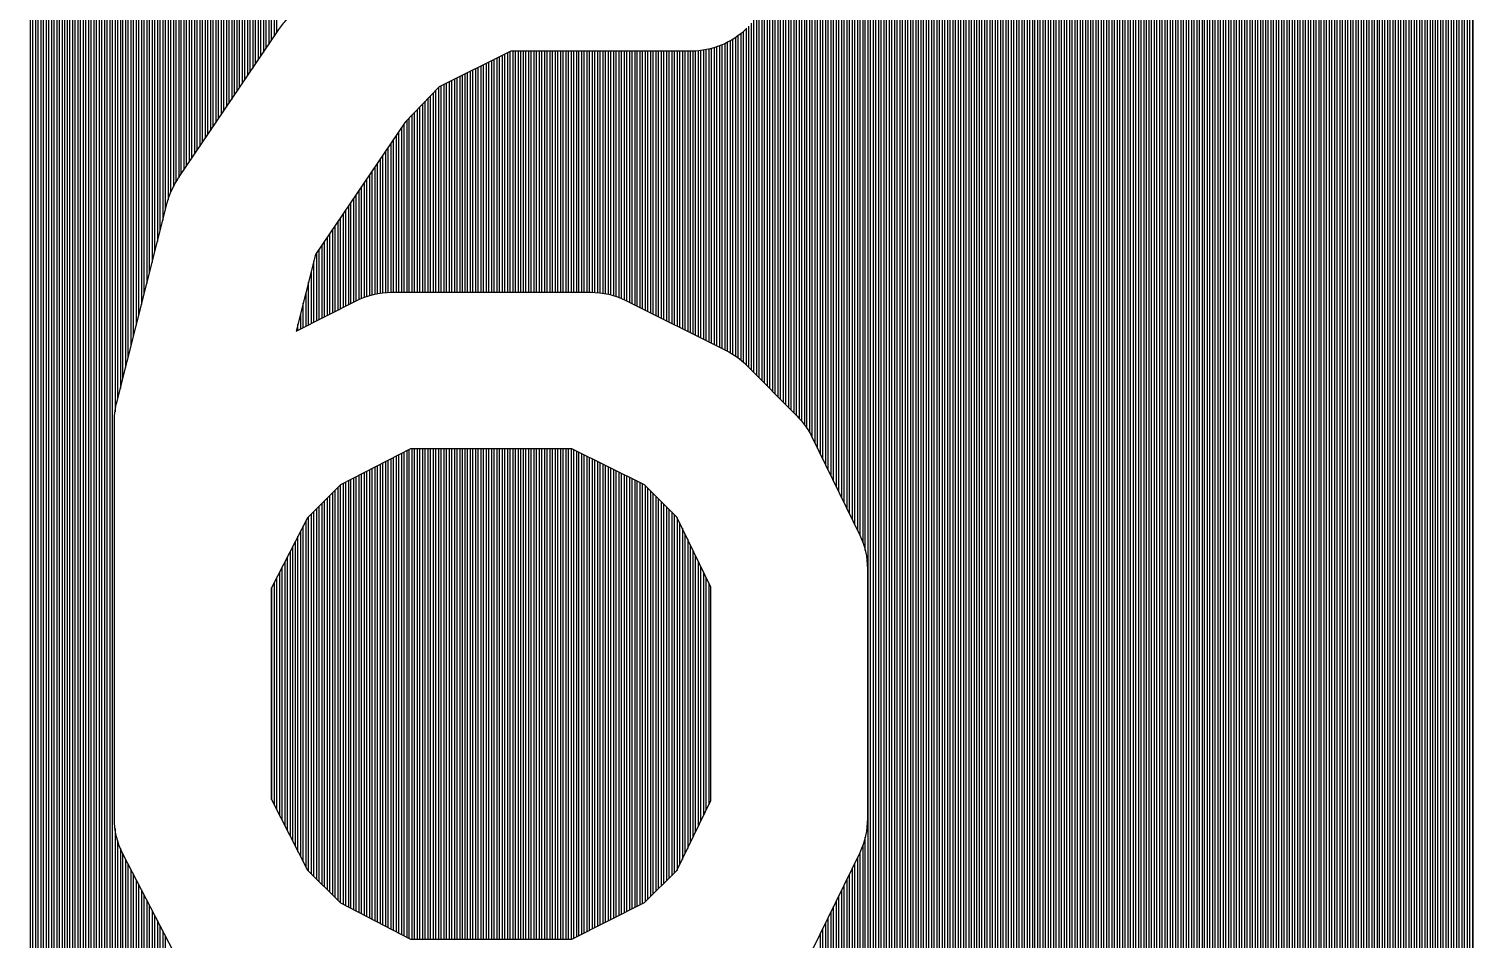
# Model space of a CAD drawing. Extents: x 0 to 12.1, y -9.4 to 0.1.
# Drawn here: x 1.394 to 2.777, y -8.842 to -7.97 of the extents above; entities that cross this region are included whole.
import ezdxf

# ---------------------------------------------------------------- set-up
doc = ezdxf.new("R2010")
doc.units = 0
doc.layers.get('0').update_dxf_attribs({"linetype": 'CONTINUOUS'})
doc.layers.add('Layer_1', color=7, linetype='CONTINUOUS')

msp = doc.modelspace()

# ---------------------------------------------------------------- linework, layer by layer
at = {"color": 7}
for points in [[(0.013095, 0.064725), (0.013095, -9.405507), (2.777273, -9.405507), (2.777273, 0.064725)], [(1.759245, -8.372496), (1.692067, -8.407118), (1.66054, -8.43864), (1.62592, -8.50582), (1.62592, -8.708391), (1.66054, -8.776087), (1.692067, -8.807611), (1.759245, -8.842234), (1.913758, -8.842234), (1.983522, -8.807095), (2.014528, -8.776602), (2.047083, -8.709427), (2.047083, -8.505302), (2.014528, -8.438124), (1.983522, -8.407118), (1.913758, -8.372496)]]:
    msp.add_lwpolyline(points, close=True, dxfattribs=at)
for points in [[(1.537035, -8.113078), (1.633154, -7.970967)], [(2.027962, -7.99164), (1.855361, -7.99164), (1.786634, -8.025745), (1.754076, -8.059852), (1.668292, -8.186461), (1.649689, -8.259839), (1.707053, -8.230901)], [(1.478125, -8.327019), (1.526182, -8.136852)], [(1.741157, -8.222636), (1.931846, -8.222636)], [(1.965435, -8.230385), (2.061551, -8.278442)], [(2.08119, -8.292397), (2.129247, -8.340972)], [(1.475542, -8.487217), (1.475542, -8.345622)], [(2.143717, -8.361124), (2.189709, -8.455178)], [(1.475542, -8.726478), (1.475542, -8.488249)], [(2.196946, -8.487733), (2.196946, -8.726478)], [(1.532385, -8.854636), (1.483809, -8.761101)], [(2.189709, -8.759551), (2.143717, -8.853603)]]:
    msp.add_lwpolyline(points, dxfattribs=at)
for points in [[(1.633154, -7.970967), (1.63546, -7.967484), (1.638053, -7.964201), (1.640906, -7.96115)], [(2.081444, -7.969674), (2.067269, -7.98385), (2.048009, -7.99176), (2.027962, -7.99164)], [(1.526182, -8.136852), (1.528381, -8.128353), (1.532054, -8.120306), (1.537035, -8.113078)], [(1.707053, -8.230901), (1.717608, -8.225488), (1.729296, -8.222655), (1.741157, -8.222636)], [(1.931846, -8.222636), (1.943492, -8.222576), (1.954992, -8.225229), (1.965435, -8.230385)], [(2.061551, -8.278442), (2.068806, -8.282005), (2.075438, -8.286717), (2.08119, -8.292397)], [(1.475542, -8.345622), (1.47562, -8.339338), (1.476488, -8.333088), (1.478125, -8.327019)], [(2.129247, -8.340972), (2.135156, -8.346839), (2.140046, -8.35365), (2.143717, -8.361124)], [(2.189709, -8.455178), (2.194534, -8.465349), (2.197007, -8.476476), (2.196946, -8.487733)], [(1.475542, -8.488249), (1.475539, -8.487905), (1.475539, -8.487561), (1.475542, -8.487217)], [(1.483809, -8.761101), (1.478315, -8.750391), (1.47548, -8.738515), (1.475542, -8.726478)], [(2.196946, -8.726478), (2.197086, -8.73791), (2.19461, -8.749223), (2.189709, -8.759551)]]:
    msp.add_open_spline(points, degree=3, dxfattribs=at)
at = {"layer": 'Layer_1', "color": 4}
for points in [[(1.394855, 0.064725), (1.394855, -9.405495), (1.394855, -9.405495), (1.397395, -9.405495), (1.397395, -9.405495), (1.397395, 0.064725)], [(1.399935, 0.064725), (1.399935, -9.405495), (1.399935, -9.405495), (1.402475, -9.405495), (1.402475, -9.405495), (1.402475, 0.064725)], [(1.405015, 0.064725), (1.405015, -9.405495), (1.405015, -9.405495), (1.407555, -9.405495), (1.407555, -9.405495), (1.407555, 0.064725)], [(1.410095, 0.064725), (1.410095, -9.405495), (1.410095, -9.405495), (1.412635, -9.405495), (1.412635, -9.405495), (1.412635, 0.064725)], [(1.415175, 0.064725), (1.415175, -9.405495), (1.415175, -9.405495), (1.417715, -9.405495), (1.417715, -9.405495), (1.417715, 0.064725)], [(1.420255, 0.064725), (1.420255, -9.405495), (1.420255, -9.405495), (1.422795, -9.405495), (1.422795, -9.405495), (1.422795, 0.064725)], [(1.425335, 0.064725), (1.425335, -9.405495), (1.425335, -9.405495), (1.427875, -9.405495), (1.427875, -9.405495), (1.427875, 0.064725)], [(2.243216, -3.601564), (2.243216, -9.405495), (2.243216, -9.405495), (2.245756, -9.405495), (2.245756, -9.405495), (2.245756, 0.064725)], [(2.248296, 0.064725), (2.248296, -9.405495), (2.248296, -9.405495), (2.250836, -9.405495), (2.250836, -9.405495), (2.250836, 0.064725)], [(2.253376, 0.064725), (2.253376, -9.405495), (2.253376, -9.405495), (2.255916, -9.405495), (2.255916, -9.405495), (2.255916, 0.064725)], [(2.258456, 0.064725), (2.258456, -9.405495), (2.258456, -9.405495), (2.260996, -9.405495), (2.260996, -9.405495), (2.260996, 0.064725)], [(2.263536, 0.064725), (2.263536, -9.405495), (2.263536, -9.405495), (2.266076, -9.405495), (2.266076, -9.405495), (2.266076, 0.064725)], [(2.268616, 0.064725), (2.268616, -9.405495), (2.268616, -9.405495), (2.271156, -9.405495), (2.271156, -9.405495), (2.271156, 0.064725)], [(2.273696, 0.064725), (2.273696, -9.405495), (2.273696, -9.405495), (2.276236, -9.405495), (2.276236, -9.405495), (2.276236, 0.064725)], [(2.278776, 0.064725), (2.278776, -9.405495), (2.278776, -9.405495), (2.281316, -9.405495), (2.281316, -9.405495), (2.281316, 0.064725)], [(2.283856, 0.064725), (2.283856, -9.405495), (2.283856, -9.405495), (2.286396, -9.405495), (2.286396, -9.405495), (2.286396, 0.064725)], [(2.288936, 0.064725), (2.288936, -9.405495), (2.288936, -9.405495), (2.291476, -9.405495), (2.291476, -9.405495), (2.291476, 0.064725)], [(2.294016, 0.064725), (2.294016, -9.405495), (2.294016, -9.405495), (2.296556, -9.405495), (2.296556, -9.405495), (2.296556, 0.064725)], [(2.299096, 0.064725), (2.299096, -9.405495), (2.299096, -9.405495), (2.301636, -9.405495), (2.301636, -9.405495), (2.301636, 0.064725)], [(2.304176, 0.064725), (2.304176, -9.405495), (2.304176, -9.405495), (2.306716, -9.405495), (2.306716, -9.405495), (2.306716, 0.064725)], [(2.309256, 0.064725), (2.309256, -9.405495), (2.309256, -9.405495), (2.311796, -9.405495), (2.311796, -9.405495), (2.311796, 0.064725)], [(2.314336, 0.064725), (2.314336, -9.405495), (2.314336, -9.405495), (2.316876, -9.405495), (2.316876, -9.405495), (2.316876, 0.064725)], [(2.319416, 0.064725), (2.319416, -9.405495), (2.319416, -9.405495), (2.321956, -9.405495), (2.321956, -9.405495), (2.321956, 0.064725)], [(2.324496, 0.064725), (2.324496, -9.405495), (2.324496, -9.405495), (2.327036, -9.405495), (2.327036, -9.405495), (2.327036, 0.064725)], [(2.329576, 0.064725), (2.329576, -9.405495), (2.329576, -9.405495), (2.332116, -9.405495), (2.332116, -9.405495), (2.332116, 0.064725)], [(2.334656, 0.064725), (2.334656, -9.405495), (2.334656, -9.405495), (2.337196, -9.405495), (2.337196, -9.405495), (2.337196, 0.064725)], [(2.339736, 0.064725), (2.339736, -9.405495), (2.339736, -9.405495), (2.342276, -9.405495), (2.342276, -9.405495), (2.342276, 0.064725)], [(2.344816, 0.064725), (2.344816, -9.405495), (2.344816, -9.405495), (2.347356, -9.405495), (2.347356, -9.405495), (2.347356, 0.064725)], [(2.349896, 0.064725), (2.349896, -9.405495), (2.349896, -9.405495), (2.352436, -9.405495), (2.352436, -9.405495), (2.352436, 0.064725)], [(2.354976, 0.064725), (2.354976, -9.405495), (2.354976, -9.405495), (2.357516, -9.405495), (2.357516, -9.405495), (2.357516, 0.064725)], [(2.360056, 0.064725), (2.360056, -9.405495), (2.360056, -9.405495), (2.362596, -9.405495), (2.362596, -9.405495), (2.362596, 0.064725)], [(2.365136, 0.064725), (2.365136, -9.405495), (2.365136, -9.405495), (2.367676, -9.405495), (2.367676, -9.405495), (2.367676, 0.064725)], [(2.370216, 0.064725), (2.370216, -9.405495), (2.370216, -9.405495), (2.372756, -9.405495), (2.372756, -9.405495), (2.372756, 0.064725)], [(2.375296, 0.064725), (2.375296, -9.405495), (2.375296, -9.405495), (2.377836, -9.405495), (2.377836, -9.405495), (2.377836, 0.064725)], [(2.380376, 0.064725), (2.380376, -9.405495), (2.380376, -9.405495), (2.382916, -9.405495), (2.382916, -9.405495), (2.382916, 0.064725)], [(2.385456, 0.064725), (2.385456, -9.405495), (2.385456, -9.405495), (2.387996, -9.405495), (2.387996, -9.405495), (2.387996, 0.064725)], [(2.390536, 0.064725), (2.390536, -9.405495), (2.390536, -9.405495), (2.393076, -9.405495), (2.393076, -9.405495), (2.393076, 0.064725)], [(2.395616, 0.064725), (2.395616, -9.405495), (2.395616, -9.405495), (2.398156, -9.405495), (2.398156, -9.405495), (2.398156, 0.064725)], [(2.400696, 0.064725), (2.400696, -9.405495), (2.400696, -9.405495), (2.403236, -9.405495), (2.403236, -9.405495), (2.403236, 0.064725)], [(2.405776, 0.064725), (2.405776, -9.405495), (2.405776, -9.405495), (2.408316, -9.405495), (2.408316, -9.405495), (2.408316, 0.064725)], [(2.410856, 0.064725), (2.410856, -9.405495), (2.410856, -9.405495), (2.413396, -9.405495), (2.413396, -9.405495), (2.413396, 0.064725)], [(2.415936, 0.064725), (2.415936, -9.405495), (2.415936, -9.405495), (2.418476, -9.405495), (2.418476, -9.405495), (2.418476, 0.064725)], [(2.421016, 0.064725), (2.421016, -9.405495), (2.421016, -9.405495), (2.423556, -9.405495), (2.423556, -9.405495), (2.423556, 0.064725)], [(2.426096, 0.064725), (2.426096, -9.405495), (2.426096, -9.405495), (2.428636, -9.405495), (2.428636, -9.405495), (2.428636, 0.064725)], [(2.431176, 0.064725), (2.431176, -9.405495), (2.431176, -9.405495), (2.433716, -9.405495), (2.433716, -9.405495), (2.433716, 0.064725)], [(2.436256, 0.064725), (2.436256, -9.405495), (2.436256, -9.405495), (2.438796, -9.405495), (2.438796, -9.405495), (2.438796, 0.064725)], [(2.441336, 0.064725), (2.441336, -9.405495), (2.441336, -9.405495), (2.443876, -9.405495), (2.443876, -9.405495), (2.443876, 0.064725)], [(2.446416, 0.064725), (2.446416, -9.405495), (2.446416, -9.405495), (2.448956, -9.405495), (2.448956, -9.405495), (2.448956, 0.064725)], [(2.451496, 0.064725), (2.451496, -9.405495), (2.451496, -9.405495), (2.454036, -9.405495), (2.454036, -9.405495), (2.454036, 0.064725)], [(2.456576, 0.064725), (2.456576, -9.405495), (2.456576, -9.405495), (2.459116, -9.405495), (2.459116, -9.405495), (2.459116, 0.064725)], [(2.461656, 0.064725), (2.461656, -9.405495), (2.461656, -9.405495), (2.464196, -9.405495), (2.464196, -9.405495), (2.464196, 0.064725)], [(2.466736, 0.064725), (2.466736, -9.405495), (2.466736, -9.405495), (2.469276, -9.405495), (2.469276, -9.405495), (2.469276, 0.064725)], [(2.471816, 0.064725), (2.471816, -9.405495), (2.471816, -9.405495), (2.474356, -9.405495), (2.474356, -9.405495), (2.474356, 0.064725)], [(2.476896, 0.064725), (2.476896, -9.405495), (2.476896, -9.405495), (2.479436, -9.405495), (2.479436, -9.405495), (2.479436, 0.064725)], [(2.481976, 0.064725), (2.481976, -9.405495), (2.481976, -9.405495), (2.484516, -9.405495), (2.484516, -9.405495), (2.484516, 0.064725)], [(2.487056, 0.064725), (2.487056, -9.405495), (2.487056, -9.405495), (2.489596, -9.405495), (2.489596, -9.405495), (2.489596, 0.064725)], [(2.492136, 0.064725), (2.492136, -9.405495), (2.492136, -9.405495), (2.494676, -9.405495), (2.494676, -9.405495), (2.494676, 0.064725)], [(2.497216, 0.064725), (2.497216, -9.405495), (2.497216, -9.405495), (2.499756, -9.405495), (2.499756, -9.405495), (2.499756, 0.064725)], [(2.502296, 0.064725), (2.502296, -9.405495), (2.502296, -9.405495), (2.504836, -9.405495), (2.504836, -9.405495), (2.504836, 0.064725)], [(2.507376, 0.064725), (2.507376, -9.405495), (2.507376, -9.405495), (2.509916, -9.405495), (2.509916, -9.405495), (2.509916, 0.064725)], [(2.512456, 0.064725), (2.512456, -9.405495), (2.512456, -9.405495), (2.514996, -9.405495), (2.514996, -9.405495), (2.514996, 0.064725)], [(2.517536, 0.064725), (2.517536, -9.405495), (2.517536, -9.405495), (2.520076, -9.405495), (2.520076, -9.405495), (2.520076, 0.064725)], [(2.522616, 0.064725), (2.522616, -9.405495), (2.522616, -9.405495), (2.525156, -9.405495), (2.525156, -9.405495), (2.525156, 0.064725)], [(2.527696, 0.064725), (2.527696, -9.405495), (2.527696, -9.405495), (2.530236, -9.405495), (2.530236, -9.405495), (2.530236, 0.064725)], [(2.532776, 0.064725), (2.532776, -9.405495), (2.532776, -9.405495), (2.535316, -9.405495), (2.535316, -9.405495), (2.535316, 0.064725)], [(2.537856, 0.064725), (2.537856, -9.405495), (2.537856, -9.405495), (2.540409, -9.405495), (2.540409, -9.405495), (2.540409, 0.064725)], [(2.542949, 0.064725), (2.542949, -9.405495), (2.542949, -9.405495), (2.545489, -9.405495), (2.545489, -9.405495), (2.545489, 0.064725)], [(2.548029, 0.064725), (2.548029, -9.405495), (2.548029, -9.405495), (2.550569, -9.405495), (2.550569, -9.405495), (2.550569, 0.064725)], [(2.553109, 0.064725), (2.553109, -9.405495), (2.553109, -9.405495), (2.555649, -9.405495), (2.555649, -9.405495), (2.555649, 0.064725)], [(2.558189, 0.064725), (2.558189, -9.405495), (2.558189, -9.405495), (2.560729, -9.405495), (2.560729, -9.405495), (2.560729, 0.064725)], [(2.563269, 0.064725), (2.563269, -9.405495), (2.563269, -9.405495), (2.565809, -9.405495), (2.565809, -9.405495), (2.565809, 0.064725)], [(2.568349, 0.064725), (2.568349, -9.405495), (2.568349, -9.405495), (2.570889, -9.405495), (2.570889, -9.405495), (2.570889, 0.064725)], [(2.573429, 0.064725), (2.573429, -9.405495), (2.573429, -9.405495), (2.575969, -9.405495), (2.575969, -9.405495), (2.575969, 0.064725)], [(2.578509, 0.064725), (2.578509, -9.405495), (2.578509, -9.405495), (2.581049, -9.405495), (2.581049, -9.405495), (2.581049, 0.064725)], [(2.583589, 0.064725), (2.583589, -9.405495), (2.583589, -9.405495), (2.586129, -9.405495), (2.586129, -9.405495), (2.586129, 0.064725)], [(2.588669, 0.064725), (2.588669, -9.405495), (2.588669, -9.405495), (2.591209, -9.405495), (2.591209, -9.405495), (2.591209, 0.064725)], [(2.593749, 0.064725), (2.593749, -9.405495), (2.593749, -9.405495), (2.596289, -9.405495), (2.596289, -9.405495), (2.596289, 0.064725)], [(2.598829, 0.064725), (2.598829, -9.405495), (2.598829, -9.405495), (2.601369, -9.405495), (2.601369, -9.405495), (2.601369, 0.064725)], [(2.603909, 0.064725), (2.603909, -9.405495), (2.603909, -9.405495), (2.606449, -9.405495), (2.606449, -9.405495), (2.606449, 0.064725)], [(2.608989, 0.064725), (2.608989, -9.405495), (2.608989, -9.405495), (2.611529, -9.405495), (2.611529, -9.405495), (2.611529, 0.064725)], [(2.614069, 0.064725), (2.614069, -9.405495), (2.614069, -9.405495), (2.616609, -9.405495), (2.616609, -9.405495), (2.616609, 0.064725)], [(2.619149, 0.064725), (2.619149, -9.405495), (2.619149, -9.405495), (2.621689, -9.405495), (2.621689, -9.405495), (2.621689, 0.064725)], [(2.624229, 0.064725), (2.624229, -9.405495), (2.624229, -9.405495), (2.626769, -9.405495), (2.626769, -9.405495), (2.626769, 0.064725)], [(2.629309, 0.064725), (2.629309, -9.405495), (2.629309, -9.405495), (2.631849, -9.405495), (2.631849, -9.405495), (2.631849, 0.064725)], [(2.634389, 0.064725), (2.634389, -9.405495), (2.634389, -9.405495), (2.636929, -9.405495), (2.636929, -9.405495), (2.636929, 0.064725)], [(2.639469, 0.064725), (2.639469, -9.405495), (2.639469, -9.405495), (2.642009, -9.405495), (2.642009, -9.405495), (2.642009, 0.064725)], [(2.644549, 0.064725), (2.644549, -9.405495), (2.644549, -9.405495), (2.647089, -9.405495), (2.647089, -9.405495), (2.647089, 0.064725)], [(2.649629, 0.064725), (2.649629, -9.405495), (2.649629, -9.405495), (2.652169, -9.405495), (2.652169, -9.405495), (2.652169, 0.064725)], [(2.654709, 0.064725), (2.654709, -9.405495), (2.654709, -9.405495), (2.657249, -9.405495), (2.657249, -9.405495), (2.657249, 0.064725)], [(2.659789, 0.064725), (2.659789, -9.405495), (2.659789, -9.405495), (2.662329, -9.405495), (2.662329, -9.405495), (2.662329, 0.064725)], [(2.664869, 0.064725), (2.664869, -9.405495), (2.664869, -9.405495), (2.667409, -9.405495), (2.667409, -9.405495), (2.667409, 0.064725)], [(2.669949, 0.064725), (2.669949, -9.405495), (2.669949, -9.405495), (2.672489, -9.405495), (2.672489, -9.405495), (2.672489, 0.064725)], [(2.675029, 0.064725), (2.675029, -9.405495), (2.675029, -9.405495), (2.677569, -9.405495), (2.677569, -9.405495), (2.677569, 0.064725)], [(2.680109, 0.064725), (2.680109, -9.405495), (2.680109, -9.405495), (2.682649, -9.405495), (2.682649, -9.405495), (2.682649, 0.064725)], [(2.685189, 0.064725), (2.685189, -9.405495), (2.685189, -9.405495), (2.687729, -9.405495), (2.687729, -9.405495), (2.687729, 0.064725)], [(2.690269, 0.064725), (2.690269, -9.405495), (2.690269, -9.405495), (2.692809, -9.405495), (2.692809, -9.405495), (2.692809, 0.064725)], [(2.695349, 0.064725), (2.695349, -9.405495), (2.695349, -9.405495), (2.697889, -9.405495), (2.697889, -9.405495), (2.697889, 0.064725)], [(2.700429, 0.064725), (2.700429, -9.405495), (2.700429, -9.405495), (2.702969, -9.405495), (2.702969, -9.405495), (2.702969, 0.064725)], [(2.705509, 0.064725), (2.705509, -9.405495), (2.705509, -9.405495), (2.708049, -9.405495), (2.708049, -9.405495), (2.708049, 0.064725)], [(2.710589, 0.064725), (2.710589, -9.405495), (2.710589, -9.405495), (2.713129, -9.405495), (2.713129, -9.405495), (2.713129, 0.064725)], [(2.715669, 0.064725), (2.715669, -9.405495), (2.715669, -9.405495), (2.718209, -9.405495), (2.718209, -9.405495), (2.718209, 0.064725)], [(2.720749, 0.064725), (2.720749, -9.405495), (2.720749, -9.405495), (2.723289, -9.405495), (2.723289, -9.405495), (2.723289, 0.064725)], [(2.725829, 0.064725), (2.725829, -9.405495), (2.725829, -9.405495), (2.728369, -9.405495), (2.728369, -9.405495), (2.728369, 0.064725)], [(2.730909, 0.064725), (2.730909, -9.405495), (2.730909, -9.405495), (2.733449, -9.405495), (2.733449, -9.405495), (2.733449, 0.064725)], [(2.735989, 0.064725), (2.735989, -9.405495), (2.735989, -9.405495), (2.738529, -9.405495), (2.738529, -9.405495), (2.738529, 0.064725)], [(2.741069, 0.064725), (2.741069, -9.405495), (2.741069, -9.405495), (2.743609, -9.405495), (2.743609, -9.405495), (2.743609, 0.064725)], [(2.746149, 0.064725), (2.746149, -9.405495), (2.746149, -9.405495), (2.748689, -9.405495), (2.748689, -9.405495), (2.748689, 0.064725)], [(2.751229, 0.064725), (2.751229, -9.405495), (2.751229, -9.405495), (2.753769, -9.405495), (2.753769, -9.405495), (2.753769, 0.064725)], [(2.756309, 0.064725), (2.756309, -9.405495), (2.756309, -9.405495), (2.758849, -9.405495), (2.758849, -9.405495), (2.758849, 0.064725)], [(2.761389, 0.064725), (2.761389, -9.405495), (2.761389, -9.405495), (2.763929, -9.405495), (2.763929, -9.405495), (2.763929, 0.064725)], [(2.766469, 0.064725), (2.766469, -9.405495), (2.766469, -9.405495), (2.769009, -9.405495), (2.769009, -9.405495), (2.769009, 0.064725)], [(2.771549, 0.064725), (2.771549, -9.405495), (2.771549, -9.405495), (2.774089, -9.405495), (2.774089, -9.405495), (2.774089, 0.064725)], [(2.776629, 0.064725), (2.776629, -9.405495), (2.776629, -9.405495), (2.777264, -9.405495), (2.777264, -9.405495)], [(1.430415, -0.423093), (1.430415, -9.405495), (1.430415, -9.405495), (1.432955, -9.405495), (1.432955, -9.405495), (1.432955, -0.436487)], [(1.435495, -0.443868), (1.435495, -9.405495), (1.435495, -9.405495), (1.438035, -9.405495), (1.438035, -9.405495), (1.438035, -0.449479)], [(1.440575, -0.454109), (1.440575, -9.405495), (1.440575, -9.405495), (1.443115, -9.405495), (1.443115, -9.405495), (1.443115, -0.458084)], [(1.445655, -0.46158), (1.445655, -9.405495), (1.445655, -9.405495), (1.448195, -9.405495), (1.448195, -9.405495), (1.448195, -0.464696)], [(1.450735, -0.4675), (1.450735, -9.405495), (1.450735, -9.405495), (1.453275, -9.405495), (1.453275, -9.405495), (1.453275, -1.377007)], [(1.455815, -1.379547), (1.455815, -9.405495), (1.455815, -9.405495), (1.458355, -9.405495), (1.458355, -9.405495), (1.458355, -1.382087)], [(1.460895, -1.384627), (1.460895, -9.405495), (1.460895, -9.405495), (1.463435, -9.405495), (1.463435, -9.405495), (1.463435, -1.387167)], [(1.465975, -1.389707), (1.465975, -9.405495), (1.465975, -9.405495), (1.468515, -9.405495), (1.468515, -9.405495), (1.468515, -1.392247)], [(1.471055, -1.394787), (1.471055, -9.405495), (1.471055, -9.405495), (1.473595, -9.405495), (1.473595, -9.405495), (1.473595, -1.397327)], [(2.238136, -3.615534), (2.238136, -9.405495), (2.238136, -9.405495), (2.240676, -9.405495), (2.240676, -9.405495), (2.240676, -3.609616)], [(2.233056, -3.624475), (2.233056, -9.405495), (2.233056, -9.405495), (2.235596, -9.405495), (2.235596, -9.405495), (2.235596, -3.62036)], [(2.222896, -3.636717), (2.222896, -9.405495), (2.222896, -9.405495), (2.225436, -9.405495), (2.225436, -9.405495), (2.225436, -3.634127)], [(2.227976, -3.631256), (2.227976, -9.405495), (2.227976, -9.405495), (2.230516, -9.405495), (2.230516, -9.405495), (2.230516, -3.628056)], [(2.197496, -3.65305), (2.197496, -9.405495), (2.197496, -9.405495), (2.200036, -9.405495), (2.200036, -9.405495), (2.200036, -3.652008)], [(2.202576, -3.650865), (2.202576, -9.405495), (2.202576, -9.405495), (2.205116, -9.405495), (2.205116, -9.405495), (2.205116, -3.649621)], [(2.207656, -3.648224), (2.207656, -9.405495), (2.207656, -9.405495), (2.210196, -9.405495), (2.210196, -9.405495), (2.210196, -3.6467)], [(2.212736, -3.645049), (2.212736, -9.405495), (2.212736, -9.405495), (2.215276, -9.405495), (2.215276, -9.405495), (2.215276, -3.643245)], [(2.217816, -3.641264), (2.217816, -9.405495), (2.217816, -9.405495), (2.220356, -9.405495), (2.220356, -9.405495), (2.220356, -3.639105)], [(2.192416, -6.253479), (2.192416, -8.461656)], [(2.194956, -8.470165), (2.194956, -6.24497)], [(2.187336, -6.264807), (2.187336, -8.450327)], [(2.189876, -8.455534), (2.189876, -6.2596)], [(2.179716, -8.434732), (2.179716, -6.280403)], [(2.182256, -6.275196), (2.182256, -8.439939)], [(2.184796, -8.44512), (2.184796, -6.270014)], [(2.174636, -8.424343), (2.174636, -6.290792)], [(2.177176, -6.285585), (2.177176, -8.42955)], [(2.167016, -6.306362), (2.167016, -8.408773)], [(2.169556, -8.413954), (2.169556, -6.30118)], [(2.172096, -6.295973), (2.172096, -8.419161)], [(2.159396, -8.393177), (2.159396, -6.321957)], [(2.161936, -6.31675), (2.161936, -8.398384)], [(2.164476, -8.403566), (2.164476, -6.311569)], [(1.476135, -6.327647), (1.476135, -8.337094)], [(2.154316, -8.382789), (2.154316, -6.332346)], [(2.156856, -6.327139), (2.156856, -8.387996)], [(1.478675, -8.324851), (1.478675, -6.341617)], [(1.481215, -6.349085), (1.481215, -8.314793)], [(2.146696, -6.347916), (2.146696, -8.367218)], [(2.149236, -8.3724), (2.149236, -6.342735)], [(2.151776, -6.337528), (2.151776, -8.377607)], [(1.483755, -8.304734), (1.483755, -6.354749)], [(1.486295, -6.359397), (1.486295, -8.294676)], [(1.488835, -8.284643), (1.488835, -6.363385)], [(2.139076, -8.352994), (2.139076, -6.36214)], [(2.141616, -6.357975), (2.141616, -8.35716)], [(2.144156, -8.362011), (2.144156, -6.353123)], [(1.491375, -6.36689), (1.491375, -8.274584)], [(1.493915, -8.264526), (1.493915, -6.370014)], [(1.496455, -6.372834), (1.496455, -8.254493)], [(1.498995, -8.244435), (1.498995, -6.375424)], [(1.501535, -6.37799), (1.501535, -8.234376)], [(2.126376, -6.377075), (2.126376, -8.338059)], [(2.128916, -8.34065), (2.128916, -6.37451)], [(2.131456, -6.371868), (2.131456, -8.343266)], [(2.133996, -8.346162), (2.133996, -6.368973)], [(2.136536, -6.365772), (2.136536, -8.349362)], [(1.504075, -8.224318), (1.504075, -6.380555)], [(1.506615, -6.383121), (1.506615, -8.214285)], [(1.509155, -8.204226), (1.509155, -6.385686)], [(1.511695, -6.388251), (1.511695, -8.194168)], [(1.514235, -8.184135), (1.514235, -6.390817)], [(2.111136, -6.392468), (2.111136, -8.322667)], [(2.113676, -8.325232), (2.113676, -6.389902)], [(2.116216, -6.387337), (2.116216, -8.327797)], [(2.118756, -8.330363), (2.118756, -6.384772)], [(2.121296, -6.382206), (2.121296, -8.332928)], [(2.123836, -8.335494), (2.123836, -6.379641)], [(1.516775, -6.393382), (1.516775, -8.174077)], [(1.519315, -8.164018), (1.519315, -6.395948)], [(1.521855, -6.398513), (1.521855, -8.15396)], [(1.524395, -8.143927), (1.524395, -6.401078)], [(1.526935, -6.403644), (1.526935, -8.134148)], [(1.529475, -8.126985), (1.529475, -6.406209)], [(2.103516, -8.31497), (2.103516, -6.400164)], [(2.106056, -6.397599), (2.106056, -8.317536)], [(2.108596, -8.320101), (2.108596, -6.395033)], [(1.532015, -6.4088), (1.532015, -8.121498)], [(1.534555, -8.116926), (1.534555, -6.411366)], [(1.537095, -6.413931), (1.537095, -8.112989)], [(1.539635, -8.10923), (1.539635, -6.416496)], [(1.542175, -6.419062), (1.542175, -8.105471)], [(1.544715, -8.101712), (1.544715, -6.421627)], [(1.547255, -6.424116), (1.547255, -8.097978)], [(1.549795, -8.094219), (1.549795, -6.426402)], [(1.552335, -6.42846), (1.552335, -8.09046)], [(1.554875, -8.0867), (1.554875, -6.430365)], [(1.557415, -6.432117), (1.557415, -8.082941)], [(1.559955, -8.079182), (1.559955, -6.433692)], [(1.562495, -6.435165), (1.562495, -8.075423)], [(1.565035, -8.071689), (1.565035, -6.436486)], [(1.567575, -6.437756), (1.567575, -8.06793)], [(1.570115, -8.064171), (1.570115, -6.439001)], [(1.572655, -6.440271), (1.572655, -8.060411)], [(1.575195, -8.056652), (1.575195, -6.441541)], [(1.577735, -6.442811), (1.577735, -8.052893)], [(1.580275, -8.049134), (1.580275, -6.444055)], [(1.582815, -6.445325), (1.582815, -8.0454)], [(1.585355, -8.041641), (1.585355, -6.446595)], [(1.587895, -6.447865), (1.587895, -8.037882)], [(1.590435, -8.034122), (1.590435, -6.44911)], [(1.592975, -6.45038), (1.592975, -8.030363)], [(1.595515, -8.026604), (1.595515, -6.45165)], [(1.598055, -6.45292), (1.598055, -8.02287)], [(1.600595, -8.019111), (1.600595, -6.454165)], [(1.603135, -6.455435), (1.603135, -8.015352)], [(1.605675, -8.011593), (1.605675, -6.456705)], [(1.608215, -6.457949), (1.608215, -8.007833)], [(1.610755, -8.004074), (1.610755, -6.459219)], [(1.613295, -6.460489), (1.613295, -8.000315)], [(1.615835, -7.996581), (1.615835, -6.461759)], [(1.618375, -6.463004), (1.618375, -7.992822)], [(1.620915, -7.989063), (1.620915, -6.464274)], [(1.623455, -6.465544), (1.623455, -7.985304)], [(1.625995, -7.981544), (1.625995, -6.466814)], [(1.628535, -6.468058), (1.628535, -7.977785)], [(1.631075, -7.974051), (1.631075, -6.469328)], [(2.100976, -7.935596), (2.100976, -8.312405)], [(2.093356, -8.304683), (2.093356, -7.954163)], [(2.095896, -7.949362), (2.095896, -8.307274)], [(2.098436, -8.30984), (2.098436, -7.943495)], [(2.083196, -8.294422), (2.083196, -7.967854)], [(2.085736, -7.965009), (2.085736, -8.296987)], [(2.088276, -8.299553), (2.088276, -7.961809)], [(2.090816, -7.958253), (2.090816, -8.302118)], [(2.062876, -8.279106), (2.062876, -7.983246)], [(2.065416, -7.981875), (2.065416, -8.280477)], [(2.067956, -8.281976), (2.067956, -7.980376)], [(2.070496, -7.978725), (2.070496, -8.283627)], [(2.073036, -8.28543), (2.073036, -7.976922)], [(2.075576, -7.974966), (2.075576, -8.287386)], [(2.078116, -8.28952), (2.078116, -7.972807)], [(2.080656, -7.970445), (2.080656, -8.291882)], [(1.844436, -8.222641), (1.844436, -7.997064)], [(1.846976, -7.995794), (1.846976, -8.222641)], [(1.849516, -8.222641), (1.849516, -7.994549)], [(1.852056, -7.993279), (1.852056, -8.222641)], [(1.854596, -8.222641), (1.854596, -7.992009)], [(1.857136, -7.991628), (1.857136, -8.222641)], [(1.859676, -8.222641), (1.859676, -7.991628)], [(1.862216, -7.991628), (1.862216, -8.222641)], [(1.864756, -8.222641), (1.864756, -7.991628)], [(1.867296, -7.991628), (1.867296, -8.222641)], [(1.869836, -8.222641), (1.869836, -7.991628)], [(1.872376, -7.991628), (1.872376, -8.222641)], [(1.874916, -8.222641), (1.874916, -7.991628)], [(1.877456, -7.991628), (1.877456, -8.222641)], [(1.879996, -8.222641), (1.879996, -7.991628)], [(1.882536, -7.991628), (1.882536, -8.222641)], [(1.885076, -8.222641), (1.885076, -7.991628)], [(1.887616, -7.991628), (1.887616, -8.222641)], [(1.890156, -8.222641), (1.890156, -7.991628)], [(1.892696, -7.991628), (1.892696, -8.222641)], [(1.895236, -8.222641), (1.895236, -7.991628)], [(1.897776, -7.991628), (1.897776, -8.222641)], [(1.900316, -8.222641), (1.900316, -7.991628)], [(1.902856, -7.991628), (1.902856, -8.222641)], [(1.905396, -8.222641), (1.905396, -7.991628)], [(1.907936, -7.991628), (1.907936, -8.222641)], [(1.910476, -8.222641), (1.910476, -7.991628)], [(1.913016, -7.991628), (1.913016, -8.222641)], [(1.915556, -8.222641), (1.915556, -7.991628)], [(1.918096, -7.991628), (1.918096, -8.222641)], [(1.920636, -8.222641), (1.920636, -7.991628)], [(1.923176, -7.991628), (1.923176, -8.222641)], [(1.925716, -8.222641), (1.925716, -7.991628)], [(1.928256, -7.991628), (1.928256, -8.222641)], [(1.930796, -8.222641), (1.930796, -7.991628)], [(1.933336, -7.991628), (1.933336, -8.222641)], [(1.935876, -8.222718), (1.935876, -7.991628)], [(1.938416, -7.991628), (1.938416, -8.222895)], [(1.940956, -8.223149), (1.940956, -7.991628)], [(1.943496, -7.991628), (1.943496, -8.22348)], [(1.946036, -8.223911), (1.946036, -7.991628)], [(1.948576, -7.991628), (1.948576, -8.224445)], [(1.951116, -8.225054), (1.951116, -7.991628)], [(1.953656, -7.991628), (1.953656, -8.225766)], [(1.956196, -8.226578), (1.956196, -7.991628)], [(1.958736, -7.991628), (1.958736, -8.227467)], [(1.961276, -8.228483), (1.961276, -7.991628)], [(1.963816, -7.991628), (1.963816, -8.229601)], [(1.966356, -8.230846), (1.966356, -7.991628)], [(1.968896, -7.991628), (1.968896, -8.232116)], [(1.971436, -8.233386), (1.971436, -7.991628)], [(1.973976, -7.991628), (1.973976, -8.234656)], [(1.976516, -8.235926), (1.976516, -7.991628)], [(1.979056, -7.991628), (1.979056, -8.237196)], [(1.981596, -8.238466), (1.981596, -7.991628)], [(1.984136, -7.991628), (1.984136, -8.239736)], [(1.986676, -8.241006), (1.986676, -7.991628)], [(1.989216, -7.991628), (1.989216, -8.242276)], [(1.991756, -8.243546), (1.991756, -7.991628)], [(1.994296, -7.991628), (1.994296, -8.244816)], [(1.996836, -8.246086), (1.996836, -7.991628)], [(1.999376, -7.991628), (1.999376, -8.247356)], [(2.001916, -8.248626), (2.001916, -7.991628)], [(2.004456, -7.991628), (2.004456, -8.249896)], [(2.006996, -8.251166), (2.006996, -7.991628)], [(2.009536, -7.991628), (2.009536, -8.252436)], [(2.012076, -8.253706), (2.012076, -7.991628)], [(2.014616, -7.991628), (2.014616, -8.254976)], [(2.017156, -8.256246), (2.017156, -7.991628)], [(2.019696, -7.991628), (2.019696, -8.257516)], [(2.022236, -8.258786), (2.022236, -7.991628)], [(2.024776, -7.991628), (2.024776, -8.260056)], [(2.027316, -8.261326), (2.027316, -7.991628)], [(2.029856, -7.991628), (2.029856, -8.262596)], [(2.032396, -8.263866), (2.032396, -7.991527)], [(2.034936, -7.991349), (2.034936, -8.265136)], [(2.037476, -8.266406), (2.037476, -7.991095)], [(2.040016, -7.990739), (2.040016, -8.267676)], [(2.042556, -8.268946), (2.042556, -7.990307)], [(2.045096, -7.989774), (2.045096, -8.270216)], [(2.047636, -8.271486), (2.047636, -7.989139)], [(2.050176, -7.988402), (2.050176, -8.272756)], [(2.052716, -8.274026), (2.052716, -7.98759)], [(2.055256, -7.986675), (2.055256, -8.275296)], [(2.057796, -8.276566), (2.057796, -7.985634)], [(2.060336, -7.984516), (2.060336, -8.277836)], [(1.816496, -8.010932), (1.816496, -8.222641)], [(1.819036, -8.222641), (1.819036, -8.009662)], [(1.821576, -8.008418), (1.821576, -8.222641)], [(1.824116, -8.222641), (1.824116, -8.007148)], [(1.826656, -8.005878), (1.826656, -8.222641)], [(1.829196, -8.222641), (1.829196, -8.004633)], [(1.831736, -8.003363), (1.831736, -8.222641)], [(1.834276, -8.222641), (1.834276, -8.002093)], [(1.836816, -8.000848), (1.836816, -8.222641)], [(1.839356, -8.222641), (1.839356, -7.999578)], [(1.841896, -7.998334), (1.841896, -8.222641)], [(1.788556, -8.222641), (1.788556, -8.024801)], [(1.791096, -8.023531), (1.791096, -8.222641)], [(1.793636, -8.222641), (1.793636, -8.022261)], [(1.796176, -8.021016), (1.796176, -8.222641)], [(1.798716, -8.222641), (1.798716, -8.019746)], [(1.801256, -8.018476), (1.801256, -8.222641)], [(1.803796, -8.222641), (1.803796, -8.017231)], [(1.806336, -8.015961), (1.806336, -8.222641)], [(1.808876, -8.222641), (1.808876, -8.014717)], [(1.811416, -8.013447), (1.811416, -8.222641)], [(1.813956, -8.222641), (1.813956, -8.012177)], [(1.775856, -8.037043), (1.775856, -8.222641)], [(1.778396, -8.222641), (1.778396, -8.034376)], [(1.780936, -8.031709), (1.780936, -8.222641)], [(1.783476, -8.222641), (1.783476, -8.029042)], [(1.786016, -8.026401), (1.786016, -8.222641)], [(1.760616, -8.052995), (1.760616, -8.222641)], [(1.763156, -8.222641), (1.763156, -8.050328)], [(1.765696, -8.047686), (1.765696, -8.222641)], [(1.768236, -8.222641), (1.768236, -8.045019)], [(1.770776, -8.042352), (1.770776, -8.222641)], [(1.773316, -8.222641), (1.773316, -8.039685)], [(1.750456, -8.065187), (1.750456, -8.222641)], [(1.752996, -8.222641), (1.752996, -8.061453)], [(1.755536, -8.058329), (1.755536, -8.222641)], [(1.758076, -8.222641), (1.758076, -8.055662)], [(1.740296, -8.080198), (1.740296, -8.222641)], [(1.742836, -8.222641), (1.742836, -8.076439)], [(1.745376, -8.07268), (1.745376, -8.222641)], [(1.747916, -8.222641), (1.747916, -8.068946)], [(1.732675, -8.223124), (1.732675, -8.091425)], [(1.735215, -8.087691), (1.735215, -8.22287)], [(1.737755, -8.222718), (1.737755, -8.083932)], [(1.722515, -8.225029), (1.722515, -8.106436)], [(1.725055, -8.102677), (1.725055, -8.224419)], [(1.727595, -8.223886), (1.727595, -8.098943)], [(1.730135, -8.095184), (1.730135, -8.22348)], [(1.712355, -8.228433), (1.712355, -8.121422)], [(1.714895, -8.117688), (1.714895, -8.227442)], [(1.717435, -8.226528), (1.717435, -8.113929)], [(1.719975, -8.11017), (1.719975, -8.225715)], [(1.704735, -8.132674), (1.704735, -8.232065)], [(1.707275, -8.230795), (1.707275, -8.128915)], [(1.709815, -8.125181), (1.709815, -8.22955)], [(1.694575, -8.147661), (1.694575, -8.237196)], [(1.697115, -8.235926), (1.697115, -8.143927)], [(1.699655, -8.140167), (1.699655, -8.23463)], [(1.702195, -8.23336), (1.702195, -8.136434)], [(1.684415, -8.162672), (1.684415, -8.242326)], [(1.686955, -8.241031), (1.686955, -8.158913)], [(1.689495, -8.155154), (1.689495, -8.239761)], [(1.692035, -8.238466), (1.692035, -8.15142)], [(1.676795, -8.246162), (1.676795, -8.173899)], [(1.679335, -8.170165), (1.679335, -8.244892)], [(1.681875, -8.243596), (1.681875, -8.166406)], [(1.669175, -8.185151), (1.669175, -8.249997)], [(1.671715, -8.248727), (1.671715, -8.181417)], [(1.674255, -8.177658), (1.674255, -8.247457)], [(1.664095, -8.203007), (1.664095, -8.252563)], [(1.666635, -8.251293), (1.666635, -8.193)], [(1.661555, -8.253858), (1.661555, -8.21304)], [(1.659015, -8.223048), (1.659015, -8.255128)], [(1.653935, -8.243088), (1.653935, -8.257693)], [(1.656475, -8.256423), (1.656475, -8.233081)], [(1.651395, -8.258989), (1.651395, -8.253096)], [(1.735215, -8.384871), (1.735215, -8.829854)], [(1.737755, -8.83115), (1.737755, -8.383576)], [(1.740296, -8.382255), (1.740296, -8.832471)], [(1.742836, -8.833766), (1.742836, -8.38096)], [(1.745376, -8.379639), (1.745376, -8.835087)], [(1.747916, -8.836408), (1.747916, -8.378344)], [(1.750456, -8.377023), (1.750456, -8.837703)], [(1.752996, -8.839024), (1.752996, -8.375727)], [(1.755536, -8.374407), (1.755536, -8.840319)], [(1.758076, -8.84164), (1.758076, -8.373086)], [(1.760616, -8.372502), (1.760616, -8.842224)], [(1.763156, -8.842224), (1.763156, -8.372502)], [(1.765696, -8.372502), (1.765696, -8.842224)], [(1.768236, -8.842224), (1.768236, -8.372502)], [(1.770776, -8.372502), (1.770776, -8.842224)], [(1.773316, -8.842224), (1.773316, -8.372502)], [(1.775856, -8.372502), (1.775856, -8.842224)], [(1.778396, -8.842224), (1.778396, -8.372502)], [(1.780936, -8.372502), (1.780936, -8.842224)], [(1.783476, -8.842224), (1.783476, -8.372502)], [(1.786016, -8.372502), (1.786016, -8.842224)], [(1.788556, -8.842224), (1.788556, -8.372502)], [(1.791096, -8.372502), (1.791096, -8.842224)], [(1.793636, -8.842224), (1.793636, -8.372502)], [(1.796176, -8.372502), (1.796176, -8.842224)], [(1.798716, -8.842224), (1.798716, -8.372502)], [(1.801256, -8.372502), (1.801256, -8.842224)], [(1.803796, -8.842224), (1.803796, -8.372502)], [(1.806336, -8.372502), (1.806336, -8.842224)], [(1.808876, -8.842224), (1.808876, -8.372502)], [(1.811416, -8.372502), (1.811416, -8.842224)], [(1.813956, -8.842224), (1.813956, -8.372502)], [(1.816496, -8.372502), (1.816496, -8.842224)], [(1.819036, -8.842224), (1.819036, -8.372502)], [(1.821576, -8.372502), (1.821576, -8.842224)], [(1.824116, -8.842224), (1.824116, -8.372502)], [(1.826656, -8.372502), (1.826656, -8.842224)], [(1.829196, -8.842224), (1.829196, -8.372502)], [(1.831736, -8.372502), (1.831736, -8.842224)], [(1.834276, -8.842224), (1.834276, -8.372502)], [(1.836816, -8.372502), (1.836816, -8.842224)], [(1.839356, -8.842224), (1.839356, -8.372502)], [(1.841896, -8.372502), (1.841896, -8.842224)], [(1.844436, -8.842224), (1.844436, -8.372502)], [(1.846976, -8.372502), (1.846976, -8.842224)], [(1.849516, -8.842224), (1.849516, -8.372502)], [(1.852056, -8.372502), (1.852056, -8.842224)], [(1.854596, -8.842224), (1.854596, -8.372502)], [(1.857136, -8.372502), (1.857136, -8.842224)], [(1.859676, -8.842224), (1.859676, -8.372502)], [(1.862216, -8.372502), (1.862216, -8.842224)], [(1.864756, -8.842224), (1.864756, -8.372502)], [(1.867296, -8.372502), (1.867296, -8.842224)], [(1.869836, -8.842224), (1.869836, -8.372502)], [(1.872376, -8.372502), (1.872376, -8.842224)], [(1.874916, -8.842224), (1.874916, -8.372502)], [(1.877456, -8.372502), (1.877456, -8.842224)], [(1.879996, -8.842224), (1.879996, -8.372502)], [(1.882536, -8.372502), (1.882536, -8.842224)], [(1.885076, -8.842224), (1.885076, -8.372502)], [(1.887616, -8.372502), (1.887616, -8.842224)], [(1.890156, -8.842224), (1.890156, -8.372502)], [(1.892696, -8.372502), (1.892696, -8.842224)], [(1.895236, -8.842224), (1.895236, -8.372502)], [(1.897776, -8.372502), (1.897776, -8.842224)], [(1.900316, -8.842224), (1.900316, -8.372502)], [(1.902856, -8.372502), (1.902856, -8.842224)], [(1.905396, -8.842224), (1.905396, -8.372502)], [(1.907936, -8.372502), (1.907936, -8.842224)], [(1.910476, -8.842224), (1.910476, -8.372502)], [(1.913016, -8.372502), (1.913016, -8.842224)], [(1.915556, -8.841335), (1.915556, -8.373391)], [(1.918096, -8.374661), (1.918096, -8.84004)], [(1.920636, -8.83877), (1.920636, -8.375905)], [(1.923176, -8.377175), (1.923176, -8.8375)], [(1.925716, -8.836204), (1.925716, -8.37842)], [(1.928256, -8.37969), (1.928256, -8.834934)], [(1.930796, -8.833664), (1.930796, -8.38096)], [(1.933336, -8.382204), (1.933336, -8.832369)], [(1.935876, -8.831099), (1.935876, -8.383474)], [(1.938416, -8.384744), (1.938416, -8.829804)], [(1.709815, -8.397978), (1.709815, -8.816748)], [(1.712355, -8.818069), (1.712355, -8.396657)], [(1.714895, -8.395362), (1.714895, -8.81939)], [(1.717435, -8.820685), (1.717435, -8.394041)], [(1.719975, -8.392745), (1.719975, -8.822006)], [(1.722515, -8.823301), (1.722515, -8.391425)], [(1.725055, -8.390104), (1.725055, -8.824622)], [(1.727595, -8.825917), (1.727595, -8.388808)], [(1.730135, -8.387488), (1.730135, -8.827238)], [(1.732675, -8.828534), (1.732675, -8.386192)], [(1.940956, -8.828534), (1.940956, -8.385989)], [(1.943496, -8.387259), (1.943496, -8.827264)], [(1.946036, -8.825968), (1.946036, -8.388504)], [(1.948576, -8.389774), (1.948576, -8.824698)], [(1.951116, -8.823428), (1.951116, -8.391044)], [(1.953656, -8.392288), (1.953656, -8.822133)], [(1.956196, -8.820863), (1.956196, -8.393558)], [(1.958736, -8.394828), (1.958736, -8.819567)], [(1.961276, -8.818297), (1.961276, -8.396073)], [(1.963816, -8.397343), (1.963816, -8.817027)], [(1.966356, -8.815732), (1.966356, -8.398587)], [(1.686955, -8.802499), (1.686955, -8.412227)], [(1.689495, -8.409687), (1.689495, -8.805039)], [(1.692035, -8.807579), (1.692035, -8.407147)], [(1.694575, -8.405826), (1.694575, -8.808899)], [(1.697115, -8.81022), (1.697115, -8.404506)], [(1.699655, -8.40321), (1.699655, -8.811516)], [(1.702195, -8.812836), (1.702195, -8.401889)], [(1.704735, -8.400594), (1.704735, -8.814132)], [(1.707275, -8.815453), (1.707275, -8.399273)], [(1.968896, -8.399857), (1.968896, -8.814462)], [(1.971436, -8.813192), (1.971436, -8.401127)], [(1.973976, -8.402372), (1.973976, -8.811897)], [(1.976516, -8.810627), (1.976516, -8.403642)], [(1.979056, -8.404912), (1.979056, -8.809357)], [(1.981596, -8.808061), (1.981596, -8.406157)], [(1.984136, -8.407731), (1.984136, -8.806486)], [(1.986676, -8.803997), (1.986676, -8.410271)], [(1.989216, -8.412811), (1.989216, -8.801483)], [(1.674255, -8.424927), (1.674255, -8.789799)], [(1.676795, -8.792339), (1.676795, -8.422387)], [(1.679335, -8.419847), (1.679335, -8.794879)], [(1.681875, -8.797419), (1.681875, -8.417307)], [(1.684415, -8.414767), (1.684415, -8.799959)], [(1.991756, -8.798993), (1.991756, -8.415351)], [(1.994296, -8.417891), (1.994296, -8.796504)], [(1.996836, -8.79399), (1.996836, -8.420431)], [(1.999376, -8.422971), (1.999376, -8.7915)], [(2.001916, -8.789011), (2.001916, -8.425511)], [(1.661555, -8.777099), (1.661555, -8.437627)], [(1.664095, -8.435087), (1.664095, -8.779639)], [(1.666635, -8.782179), (1.666635, -8.432547)], [(1.669175, -8.430007), (1.669175, -8.784719)], [(1.671715, -8.787259), (1.671715, -8.427467)], [(2.004456, -8.428051), (2.004456, -8.786497)], [(2.006996, -8.784007), (2.006996, -8.430591)], [(2.009536, -8.433131), (2.009536, -8.781518)], [(2.012076, -8.779004), (2.012076, -8.435671)], [(2.014616, -8.438313), (2.014616, -8.776413)], [(1.653935, -8.451445), (1.653935, -8.763179)], [(1.656475, -8.768132), (1.656475, -8.446517)], [(1.659015, -8.44159), (1.659015, -8.773111)], [(2.017156, -8.77118), (2.017156, -8.443545)], [(2.019696, -8.448778), (2.019696, -8.765948)], [(2.022236, -8.76069), (2.022236, -8.454036)], [(1.646315, -8.74827), (1.646315, -8.466253)], [(1.648855, -8.461325), (1.648855, -8.753248)], [(1.651395, -8.758201), (1.651395, -8.456372)], [(2.024776, -8.459268), (2.024776, -8.755458)], [(2.027316, -8.750225), (2.027316, -8.464526)], [(1.638695, -8.481036), (1.638695, -8.733385)], [(1.641235, -8.738338), (1.641235, -8.476108)], [(1.643775, -8.471181), (1.643775, -8.743317)], [(2.029856, -8.469758), (2.029856, -8.744968)], [(2.032396, -8.739735), (2.032396, -8.474991)], [(2.034936, -8.480248), (2.034936, -8.734503)], [(1.631075, -8.718475), (1.631075, -8.495819)], [(1.633615, -8.490891), (1.633615, -8.723428)], [(1.636155, -8.728407), (1.636155, -8.485963)], [(2.037476, -8.729245), (2.037476, -8.485481)], [(2.040016, -8.490713), (2.040016, -8.724012)], [(1.625995, -8.708544), (1.625995, -8.505674)], [(1.628535, -8.500746), (1.628535, -8.713497)], [(2.042556, -8.718755), (2.042556, -8.495971)], [(2.045096, -8.501203), (2.045096, -8.713522)], [(1.476135, -8.736306), (1.476135, -9.405495), (1.476135, -9.405495), (1.478675, -9.405495), (1.478675, -9.405495), (1.478675, -8.74832)], [(2.192416, -8.75307), (2.192416, -9.405495), (2.192416, -9.405495), (2.194956, -9.405495), (2.194956, -9.405495), (2.194956, -8.744587)], [(1.481215, -8.755483), (1.481215, -9.405495), (1.481215, -9.405495), (1.483755, -9.405495), (1.483755, -9.405495), (1.483755, -8.760995)], [(1.486295, -8.765897), (1.486295, -9.405495), (1.486295, -9.405495), (1.488835, -9.405495), (1.488835, -9.405495), (1.488835, -8.770774)], [(2.182256, -8.774787), (2.182256, -9.405495), (2.182256, -9.405495), (2.184796, -9.405495), (2.184796, -9.405495), (2.184796, -8.769606)], [(2.187336, -8.764399), (2.187336, -9.405495), (2.187336, -9.405495), (2.189876, -9.405495), (2.189876, -9.405495), (2.189876, -8.759192)], [(1.491375, -8.775676), (1.491375, -9.405495), (1.491375, -9.405495), (1.493915, -9.405495), (1.493915, -9.405495), (1.493915, -8.780553)], [(1.496455, -8.785455), (1.496455, -9.405495), (1.496455, -9.405495), (1.498995, -9.405495), (1.498995, -9.405495), (1.498995, -8.790332)], [(2.177176, -8.785176), (2.177176, -9.405495), (2.177176, -9.405495), (2.179716, -9.405495), (2.179716, -9.405495), (2.179716, -8.779994)], [(1.501535, -8.795234), (1.501535, -9.405495), (1.501535, -9.405495), (1.504075, -9.405495), (1.504075, -9.405495), (1.504075, -8.800136)], [(2.172096, -8.795564), (2.172096, -9.405495), (2.172096, -9.405495), (2.174636, -9.405495), (2.174636, -9.405495), (2.174636, -8.790383)], [(1.506615, -8.805013), (1.506615, -9.405495), (1.506615, -9.405495), (1.509155, -9.405495), (1.509155, -9.405495), (1.509155, -8.809915)], [(2.161936, -8.816342), (2.161936, -9.405495), (2.161936, -9.405495), (2.164476, -9.405495), (2.164476, -9.405495), (2.164476, -8.81116)], [(2.167016, -8.805953), (2.167016, -9.405495), (2.167016, -9.405495), (2.169556, -9.405495), (2.169556, -9.405495), (2.169556, -8.800771)], [(1.511695, -8.814792), (1.511695, -9.405495), (1.511695, -9.405495), (1.514235, -9.405495), (1.514235, -9.405495), (1.514235, -8.819694)], [(1.516775, -8.824571), (1.516775, -9.405495), (1.516775, -9.405495), (1.519315, -9.405495), (1.519315, -9.405495), (1.519315, -8.829473)], [(2.156856, -8.82673), (2.156856, -9.405495), (2.156856, -9.405495), (2.159396, -9.405495), (2.159396, -9.405495), (2.159396, -8.821549)], [(1.521855, -8.834376), (1.521855, -9.405495), (1.521855, -9.405495), (1.524395, -9.405495), (1.524395, -9.405495), (1.524395, -8.839252)], [(2.151776, -8.837119), (2.151776, -9.405495), (2.151776, -9.405495), (2.154316, -9.405495), (2.154316, -9.405495), (2.154316, -8.831937)]]:
    msp.add_lwpolyline(points, dxfattribs=at)

doc.saveas('drawing.dxf')
